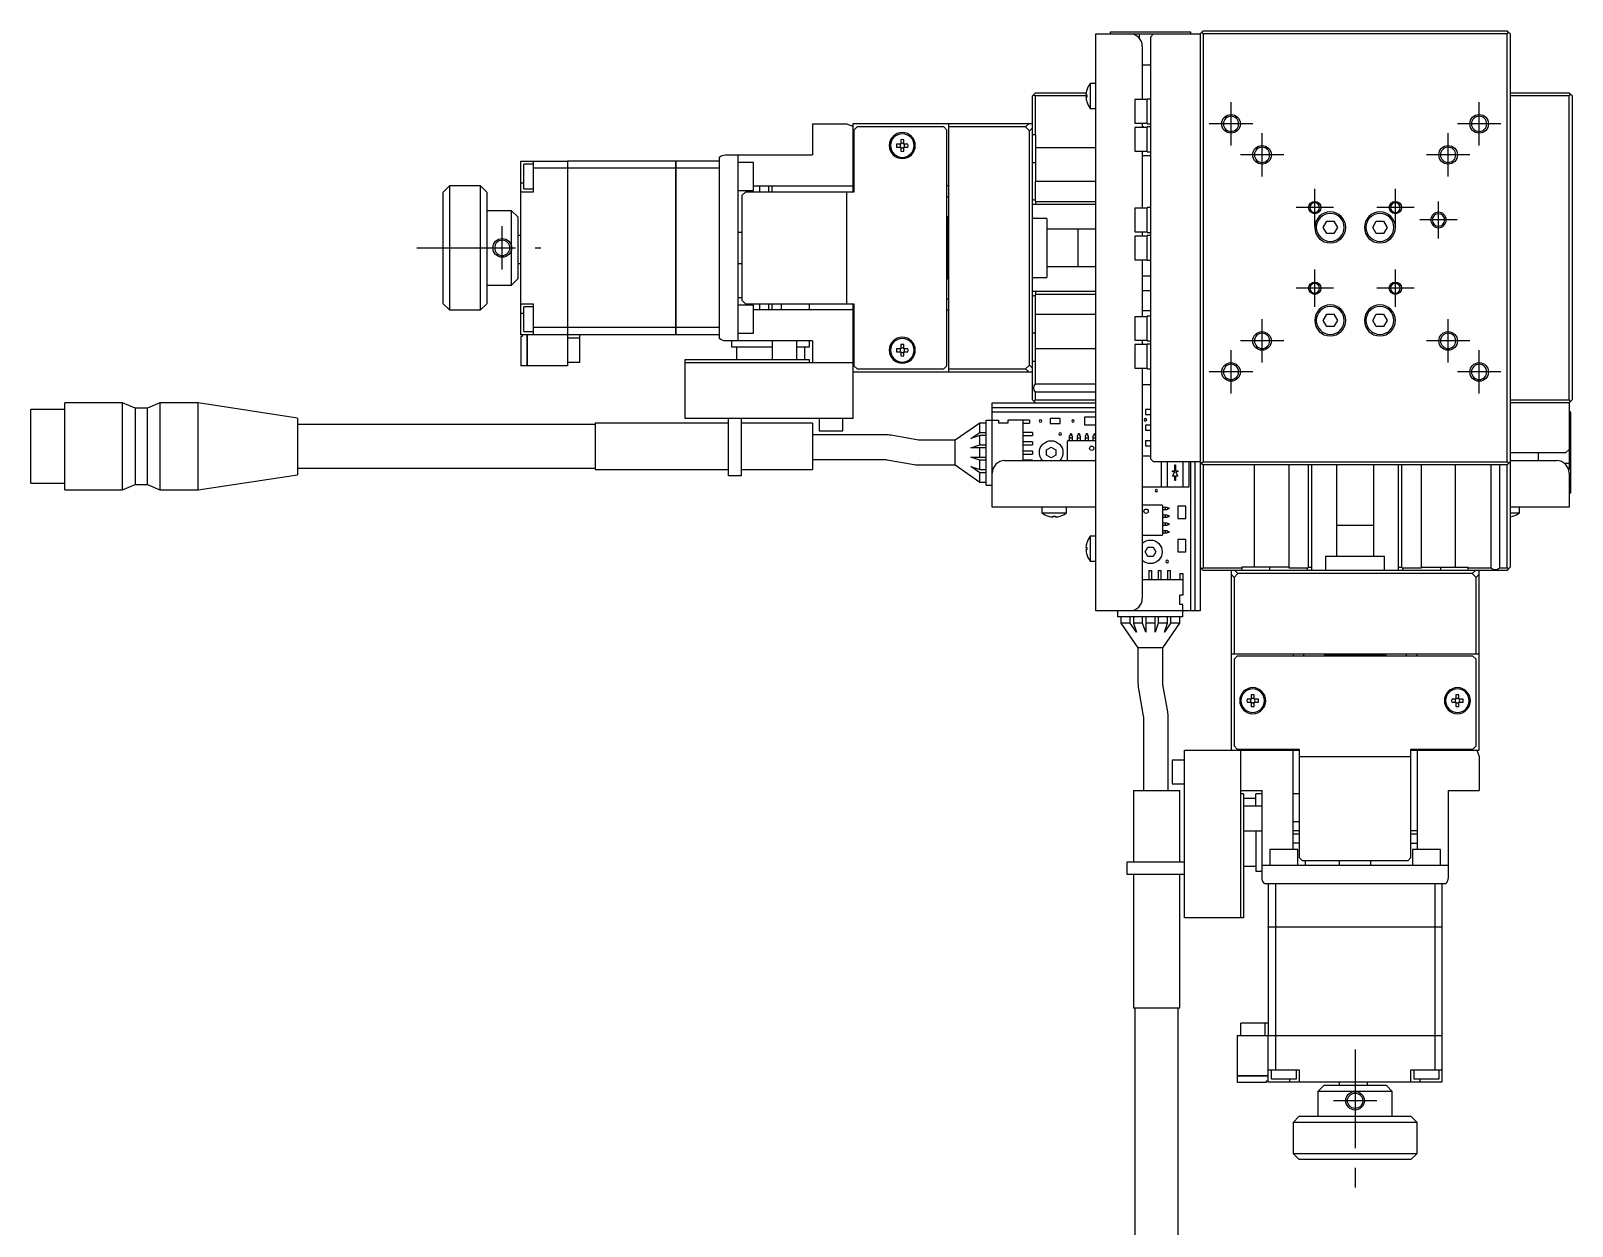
# Model space of a CAD drawing. Extents: x 0 to 434, y -8 to 339.
# Drawn here: x 0 to 248.5, y 146.4 to 339.1 of the extents above; entities that cross this region are included whole.
import ezdxf

# ---------------------------------------------------------------- set-up
doc = ezdxf.new("R2010")
doc.units = 0
doc.header["$LTSCALE"] = 0.5
doc.linetypes.add('CENTER', pattern=[50.8, 31.75, -6.35, 6.35, -6.35])
for name, color, linetype in [('MSM_CENTER', 1, 'CENTER'), ('MSM_CONTINUOUS', 7, 'CONTINUOUS'), ('MSM_NARROW', 5, 'CONTINUOUS')]:
    doc.layers.add(name, color=color, linetype=linetype)

msp = doc.modelspace()

# ---------------------------------------------------------------- linework, layer by layer
at = {"layer": 'MSM_CENTER'}
for p, q in [((193.5, 320.64), (193.5, 327.64)), ((233.5, 320.64), (233.5, 327.64)), ((197, 324.14), (190, 324.14)), ((237, 324.14), (230, 324.14)), ((198.5, 315.64), (198.5, 322.64)), ((228.5, 315.64), (228.5, 322.64)), ((202, 319.14), (195, 319.14)), ((232, 319.14), (225, 319.14)), ((207, 307.64), (207, 313.64)), ((220, 307.64), (220, 313.64)), ((210, 310.64), (204, 310.64)), ((223, 310.64), (217, 310.64)), ((226.95, 305.64), (226.95, 311.64)), ((229.95, 308.64), (223.95, 308.64)), ((76, 300.64), (76, 307.64)), ((62.25, 304.14), (82.25, 304.14)), ((207, 294.64), (207, 300.64)), ((220, 294.64), (220, 300.64)), ((210, 297.64), (204, 297.64)), ((223, 297.64), (217, 297.64)), ((198.5, 285.64), (198.5, 292.64)), ((228.5, 285.64), (228.5, 292.64)), ((202, 289.14), (195, 289.14)), ((232, 289.14), (225, 289.14)), ((193.5, 280.64), (193.5, 287.64)), ((233.5, 280.64), (233.5, 287.64)), ((197, 284.14), (190, 284.14)), ((237, 284.14), (230, 284.14)), ((213.5, 174.89), (213.5, 149.89)), ((217, 166.64), (210, 166.64))]:
    msp.add_line(p, q, dxfattribs=at)
at = {"layer": 'MSM_CONTINUOUS'}
for p, q in [((171.7, 245.64), (171.7, 338.64)), ((171.7, 338.64), (188.5, 338.64)), ((174, 338.94), (174, 338.64)), ((187, 338.94), (174, 338.94)), ((178.75, 337.9), (178.75, 338.64)), ((181, 338.64), (180.5, 338.14)), ((180.5, 338.14), (180.5, 270.14)), ((187, 338.64), (187, 338.94)), ((189, 339.14), (188.5, 338.64)), ((188.5, 338.64), (188.5, 245.64)), ((189, 338.64), (188.75, 338.89)), ((189, 339.14), (238, 339.14)), ((238, 338.64), (189, 338.64)), ((189, 338.64), (189, 269.64)), ((238.25, 338.89), (238, 339.14)), ((238.25, 338.89), (238, 338.64)), ((238, 269.64), (238, 338.64)), ((238.5, 338.64), (238.25, 338.89)), ((238.5, 338.64), (238.5, 252.64)), ((179.2, 336.64), (179.2, 328.04)), ((179.2, 333.64), (180.5, 333.64)), ((170.8, 330.64), (170.8, 326.64)), ((171.7, 330.64), (170.8, 330.64)), ((161.5, 328.64), (162, 329.14)), ((161.5, 279.64), (161.5, 328.64)), ((161.7, 328.84), (161.9, 328.64)), ((161.9, 328.64), (161.9, 322.39)), ((170.24, 328.64), (161.9, 328.64)), ((162, 329.14), (170.15, 329.14)), ((170.11, 328.84), (170.24, 328.84)), ((170.24, 328.44), (170.11, 328.44)), ((170.24, 329.59), (170.24, 329.57)), ((170.24, 328.84), (170.24, 328.44)), ((178, 328.04), (178, 324.24)), ((180, 328.04), (178, 328.04)), ((180, 324.14), (180, 328.14)), ((180.5, 328.14), (180, 328.14)), ((238.5, 329.14), (248, 329.14)), ((248, 328.64), (238.5, 328.64)), ((248.25, 328.89), (248, 329.14)), ((248, 328.64), (248.25, 328.89)), ((248, 279.64), (248, 328.64)), ((248.5, 328.64), (248.25, 328.89)), ((248.5, 328.64), (248.5, 279.64)), ((170.24, 327.71), (170.24, 327.69)), ((170.8, 326.64), (171.7, 326.64)), ((126, 324.14), (126, 319.14)), ((126, 324.14), (131.5, 324.14)), ((131.5, 324.14), (132.5, 323.75)), ((132.5, 324.14), (132.5, 313.14)), ((161.5, 324.14), (132.5, 324.14)), ((133.2, 323.64), (132.7, 323.14)), ((132.7, 323.14), (132.7, 313.14)), ((147.2, 323.64), (133.2, 323.64)), ((147.7, 323.14), (147.2, 323.64)), ((147.7, 285.14), (147.7, 323.14)), ((148, 284.14), (148, 324.14)), ((160.39, 323.64), (148, 323.64)), ((160.39, 323.64), (160.89, 324.14)), ((161, 323.02), (160.39, 323.64)), ((161.5, 323.52), (161, 323.02)), ((178, 324.24), (180, 324.24)), ((178, 323.54), (178, 319.74)), ((180, 323.54), (178, 323.54)), ((179.2, 324.24), (179.2, 323.54)), ((180, 324.14), (180.5, 324.14)), ((180, 319.64), (180, 323.64)), ((180.5, 323.64), (180, 323.64)), ((140.26, 320.88), (139.58, 320.88)), ((140.26, 321.56), (140.26, 320.88)), ((140.74, 320.88), (140.74, 321.56)), ((141.42, 320.88), (140.74, 320.88)), ((161, 285.25), (161, 323.02)), ((162, 322.39), (161.5, 322.39)), ((162, 322.39), (162, 314.84)), ((79, 318.14), (86.5, 318.14)), ((79, 290.14), (79, 318.14)), ((81, 318.14), (81, 313.14)), ((86.5, 318.14), (86.5, 285.14)), ((86.5, 318.13), (86.51, 318.13)), ((104, 318.14), (86.51, 318.14)), ((86.51, 318.14), (86.51, 286.14)), ((104, 290.14), (104, 318.14)), ((104, 318.13), (104.01, 318.13)), ((111, 318.14), (104.01, 318.14)), ((104.01, 318.14), (104.01, 290.14)), ((111, 318.75), (111, 289.52)), ((112, 319.14), (126, 319.14)), ((114, 319.14), (114, 289.14)), ((139.58, 320.4), (140.26, 320.4)), ((140.26, 320.4), (140.26, 319.72)), ((140.74, 319.72), (140.74, 320.4)), ((140.74, 320.4), (141.42, 320.4)), ((162, 320.34), (171.7, 320.34)), ((178, 319.74), (180, 319.74)), ((179.2, 319.74), (179.2, 310.54)), ((179.2, 319.04), (180.5, 319.04)), ((180, 319.64), (180.5, 319.64)), ((79.5, 313.64), (79.5, 317.64)), ((81, 317.64), (79.5, 317.64)), ((86.5, 316.98), (81, 316.98)), ((86.5, 316.98), (86.51, 316.98)), ((104, 316.98), (86.51, 316.98)), ((104, 316.98), (104.01, 316.98)), ((111, 316.98), (104.01, 316.98)), ((116.5, 317.89), (114, 317.89)), ((116.5, 313.39), (116.5, 317.89)), ((161.5, 317.89), (162, 317.89)), ((67.5, 314.14), (66.5, 313.14)), ((66.5, 295.14), (66.5, 313.14)), ((67.5, 314.14), (67.5, 294.14)), ((72.5, 314.14), (67.5, 314.14)), ((72.5, 294.14), (72.5, 314.14)), ((73.5, 313.14), (72.5, 314.14)), ((73.5, 313.14), (73.5, 295.14)), ((79, 314.64), (79.5, 314.64)), ((81, 313.14), (79, 313.14)), ((79.5, 313.64), (81, 313.64)), ((114, 313.39), (116.5, 313.39)), ((115.2, 313.14), (114.7, 312.64)), ((132.7, 313.14), (115.2, 313.14)), ((116.5, 314.14), (132.7, 314.14)), ((117.5, 314.14), (117.5, 313.14)), ((119, 313.14), (119, 314.14)), ((119.5, 313.14), (119.5, 314.14)), ((131.5, 313.14), (131.5, 295.14)), ((148, 314.14), (147.7, 314.14)), ((161.9, 314.84), (161.9, 311.78)), ((171.7, 314.84), (161.9, 314.84)), ((114.7, 295.64), (114.7, 312.64)), ((147.7, 312.39), (148, 312.39)), ((161.9, 311.78), (161.5, 311.94)), ((171.7, 311.14), (161.5, 311.14)), ((161.9, 311.78), (162, 311.64)), ((162, 311.64), (171.7, 311.64)), ((162, 311.64), (162, 311.14)), ((180, 306.64), (180, 310.64)), ((180.5, 310.64), (180, 310.64)), ((77.5, 310.14), (73.5, 310.14)), ((77.5, 298.14), (77.5, 310.14)), ((77.5, 310.14), (78.5, 309.14)), ((78.5, 309.14), (78.5, 299.14)), ((147.8, 309.14), (147.7, 309.14)), ((147.8, 299.14), (147.8, 309.14)), ((148, 308.94), (147.8, 309.14)), ((163.8, 308.89), (161.5, 308.89)), ((163.8, 308.89), (163.8, 299.39)), ((178, 310.54), (178, 306.74)), ((180, 310.54), (178, 310.54)), ((207.3, 309.94), (207.24, 309.87)), ((207.3, 309.94), (207.39, 309.94)), ((208.35, 307.44), (208.92, 308.44)), ((208.92, 308.44), (210.08, 308.44)), ((210.08, 308.44), (210.65, 307.44)), ((216.35, 307.44), (216.92, 308.44)), ((216.92, 308.44), (218.08, 308.44)), ((218.08, 308.44), (218.65, 307.44)), ((219.61, 309.94), (219.7, 309.94)), ((219.76, 309.87), (219.7, 309.94)), ((79, 306.14), (78.5, 306.14)), ((114.7, 306.64), (114, 306.64)), ((171.7, 307.14), (163.8, 307.14)), ((168.8, 307.14), (168.8, 301.14)), ((178, 306.74), (180, 306.74)), ((178, 306.04), (178, 302.24)), ((180, 306.04), (178, 306.04)), ((179.2, 306.74), (179.2, 306.04)), ((180, 306.64), (180.5, 306.64)), ((180, 302.14), (180, 306.14)), ((180.5, 306.14), (180, 306.14)), ((208.92, 306.44), (208.35, 307.44)), ((210.08, 306.44), (208.92, 306.44)), ((210.65, 307.44), (210.08, 306.44)), ((216.92, 306.44), (216.35, 307.44)), ((218.08, 306.44), (216.92, 306.44)), ((218.65, 307.44), (218.08, 306.44)), ((78.5, 301.64), (79, 301.64)), ((114, 301.64), (114.7, 301.64)), ((163.8, 301.14), (171.7, 301.14)), ((178, 302.24), (180, 302.24)), ((179.2, 302.24), (179.2, 293.04)), ((180, 302.14), (180.5, 302.14)), ((78.5, 299.14), (77.5, 298.14)), ((147.7, 299.14), (147.8, 299.14)), ((147.8, 299.14), (148, 299.34)), ((161.5, 299.39), (163.8, 299.39)), ((179.2, 299.64), (180.5, 299.64)), ((73.5, 298.14), (77.5, 298.14)), ((114, 296.14), (114.7, 296.14)), ((148, 295.89), (147.7, 295.89)), ((161.5, 297.14), (171.7, 297.14)), ((161.5, 296.33), (161.9, 296.5)), ((162, 296.64), (161.9, 296.5)), ((161.9, 296.5), (161.9, 293.44)), ((162, 297.14), (162, 296.64)), ((171.7, 296.64), (162, 296.64)), ((180.5, 297.24), (179.2, 297.24)), ((66.5, 295.14), (67.5, 294.14)), ((67.5, 294.14), (72.5, 294.14)), ((72.5, 294.14), (73.5, 295.14)), ((79, 295.14), (81, 295.14)), ((79, 293.64), (79.5, 293.64)), ((79.5, 290.64), (79.5, 294.64)), ((81, 294.64), (79.5, 294.64)), ((81, 295.14), (81, 290.14)), ((116.5, 294.89), (114, 294.89)), ((114.7, 295.64), (115.2, 295.14)), ((115.2, 295.14), (132.7, 295.14)), ((116.5, 290.39), (116.5, 294.89)), ((132.7, 294.14), (116.5, 294.14)), ((117.5, 295.14), (117.5, 294.14)), ((119, 294.14), (119, 295.14)), ((119.5, 294.14), (119.5, 295.14)), ((121, 294.14), (121, 295.14)), ((125.5, 295.14), (125.5, 294.14)), ((132.5, 295.14), (132.5, 276.64)), ((132.7, 295.14), (132.7, 285.14)), ((147.7, 294.14), (148, 294.14)), ((161.9, 293.44), (171.7, 293.44)), ((162, 285.89), (162, 293.44)), ((179.2, 294.04), (180.5, 294.04)), ((208.35, 292.44), (208.92, 293.44)), ((208.92, 293.44), (210.08, 293.44)), ((210.08, 293.44), (210.65, 292.44)), ((216.35, 292.44), (216.92, 293.44)), ((216.92, 293.44), (218.08, 293.44)), ((218.08, 293.44), (218.65, 292.44)), ((86.5, 291.29), (81, 291.29)), ((86.5, 291.3), (86.51, 291.3)), ((104, 291.29), (86.51, 291.29)), ((104, 291.3), (104.01, 291.3)), ((111, 291.29), (104.01, 291.29)), ((178, 293.04), (178, 289.24)), ((180, 293.04), (178, 293.04)), ((180, 289.14), (180, 293.14)), ((180.5, 293.14), (180, 293.14)), ((208.92, 291.44), (208.35, 292.44)), ((210.08, 291.44), (208.92, 291.44)), ((210.65, 292.44), (210.08, 291.44)), ((216.92, 291.44), (216.35, 292.44)), ((218.08, 291.44), (216.92, 291.44)), ((218.65, 292.44), (218.08, 291.44)), ((86.5, 290.14), (79, 290.14)), ((79.2, 289.84), (79, 289.84)), ((79, 289.84), (79, 285.14)), ((79.2, 290.14), (79.2, 289.84)), ((79.5, 290.64), (81, 290.64)), ((80, 285.14), (80, 290.14)), ((80.01, 290.14), (80.01, 285.14)), ((86.5, 290.15), (86.51, 290.15)), ((86.51, 289.84), (86.5, 289.84)), ((86.51, 288.74), (86.5, 288.74)), ((104, 290.14), (86.51, 290.14)), ((86.51, 289.64), (88.5, 289.64)), ((88.5, 285.74), (88.5, 290.14)), ((104, 290.15), (104.01, 290.15)), ((111, 290.14), (104.01, 290.14)), ((126, 289.14), (112, 289.14)), ((113, 288.14), (113, 289.14)), ((114, 290.39), (116.5, 290.39)), ((119.5, 289.14), (119.5, 286.14)), ((123.5, 286.14), (123.5, 289.14)), ((125.5, 289.14), (125.5, 288.14)), ((126, 289.14), (126, 285.64)), ((140.26, 288.56), (140.26, 287.88)), ((140.74, 287.88), (140.74, 288.56)), ((162, 290.39), (161.5, 290.39)), ((178, 289.24), (180, 289.24)), ((178, 288.54), (178, 284.74)), ((180, 288.54), (178, 288.54)), ((179.2, 289.24), (179.2, 288.54)), ((180, 289.14), (180.5, 289.14)), ((180, 284.64), (180, 288.64)), ((180.5, 288.64), (180, 288.64)), ((86.51, 286.14), (86.5, 286.14)), ((105.5, 286.14), (125.5, 286.14)), ((105.5, 276.64), (105.5, 286.14)), ((119.5, 288.14), (113, 288.14)), ((113.75, 288.14), (113.75, 286.14)), ((125.5, 288.14), (123.5, 288.14)), ((124.75, 288.14), (124.75, 286.14)), ((125.5, 286.14), (125.5, 285.64)), ((140.26, 287.88), (139.58, 287.88)), ((139.58, 287.4), (140.26, 287.4)), ((140.26, 287.4), (140.26, 286.72)), ((141.42, 287.88), (140.74, 287.88)), ((140.74, 286.72), (140.74, 287.4)), ((140.74, 287.4), (141.42, 287.4)), ((161.5, 285.89), (162, 285.89)), ((161.9, 285.89), (161.9, 282.2)), ((162, 287.94), (171.7, 287.94)), ((80, 285.14), (79, 285.14)), ((80, 285.15), (80.01, 285.15)), ((86.5, 285.14), (80.01, 285.14)), ((86.5, 285.74), (88.5, 285.74)), ((105.5, 285.64), (132.5, 285.64)), ((132.5, 284.14), (161.5, 284.14)), ((132.7, 285.14), (133.2, 284.64)), ((133.2, 284.64), (147.2, 284.64)), ((147.2, 284.64), (147.7, 285.14)), ((148, 284.64), (160.39, 284.64)), ((160.39, 284.64), (161, 285.25)), ((160.89, 284.14), (160.39, 284.64)), ((161, 285.25), (161.5, 284.75)), ((178, 284.74), (180, 284.74)), ((179.2, 284.74), (179.2, 247.64)), ((180, 284.64), (180.5, 284.64)), ((161.9, 282.2), (171.7, 282.2)), ((171.7, 280.88), (161.9, 280.88)), ((161.9, 280.88), (161.9, 279.64)), ((179.2, 282.14), (180.5, 282.14)), ((5.5, 265.14), (5.5, 279.14)), ((14.8, 279.14), (5.5, 279.14)), ((14.8, 265.14), (14.8, 279.14)), ((16.8, 278.29), (14.8, 279.14)), ((20.8, 279.14), (18.8, 278.29)), ((20.8, 279.14), (20.8, 265.14)), ((27, 279.14), (20.8, 279.14)), ((27, 265.14), (27, 279.14)), ((43, 276.71), (27, 279.14)), ((155, 262.34), (155, 279.14)), ((155, 279.14), (171.7, 279.14)), ((171.7, 278.34), (155, 278.34)), ((162, 279.14), (161.5, 279.64)), ((161.9, 279.64), (161.7, 279.44)), ((161.9, 279.64), (171.7, 279.64)), ((238.5, 279.64), (248, 279.64)), ((248, 279.14), (238.5, 279.14)), ((248.25, 279.39), (248, 279.64)), ((248, 279.14), (248.25, 279.39)), ((248, 279.14), (248, 268.39)), ((248.25, 279.39), (248.5, 279.64)), ((0, 266.19), (0, 278.09)), ((5.5, 278.09), (0, 278.09)), ((16.8, 278.29), (16.8, 265.99)), ((18.8, 278.29), (16.8, 278.29)), ((18.8, 265.99), (18.8, 278.29)), ((43, 276.71), (43, 267.57)), ((91, 275.89), (91, 268.39)), ((112.5, 275.89), (91, 275.89)), ((132.5, 276.64), (105.5, 276.64)), ((112.5, 267.39), (112.5, 276.64)), ((114.5, 276.64), (114.5, 267.39)), ((126, 275.89), (114.5, 275.89)), ((126, 275.89), (126, 268.39)), ((127.1, 276.64), (127.1, 274.64)), ((130.9, 274.64), (130.9, 276.64)), ((153, 275.89), (149, 273.14)), ((153, 274.39), (153, 275.89)), ((154, 275.89), (153, 275.89)), ((154, 265.89), (154, 276.39)), ((154, 276.39), (156, 276.39)), ((171.7, 277.64), (155, 277.64)), ((156, 276.39), (156, 275.89)), ((157.5, 275.89), (156, 275.89)), ((157.5, 276.39), (157.5, 275.89)), ((161, 276.39), (157.5, 276.39)), ((160, 269.84), (160, 276.39)), ((160, 275.89), (161, 275.89)), ((161, 276.39), (161, 275.89)), ((164.36, 276.62), (164.36, 275.82)), ((165.96, 276.62), (164.36, 276.62)), ((165.96, 275.82), (165.96, 276.62)), ((169.87, 276.84), (169.87, 275.59)), ((171.7, 276.84), (169.87, 276.84)), ((179.7, 278.1), (179.7, 277.3)), ((180.5, 278.1), (179.7, 278.1)), ((179.7, 277.3), (180.5, 277.3)), ((248.3, 277.64), (248, 277.64)), ((248.3, 264.64), (248.3, 277.64)), ((91, 275.64), (43, 275.64)), ((137.81, 274), (126, 274)), ((127.1, 274.64), (130.9, 274.64)), ((143.09, 273.15), (138.68, 273.93)), ((151.55, 273.39), (153, 274.39)), ((153, 273.89), (151.55, 273.39)), ((153, 274.39), (154, 274.39)), ((153, 272.39), (153, 273.89)), ((154, 273.89), (153, 273.89)), ((161.5, 274.39), (160, 274.39)), ((160, 273.89), (161.5, 273.89)), ((161.5, 274.39), (161.5, 273.89)), ((164.36, 275.82), (165.96, 275.82)), ((167.48, 273.82), (167.6, 273.89)), ((167.48, 273.09), (167.48, 273.82)), ((167.48, 273.53), (167.91, 273.53)), ((167.6, 273.89), (167.6, 274.14)), ((167.8, 274.14), (167.6, 274.14)), ((167.8, 274.14), (167.8, 273.89)), ((167.8, 273.89), (167.91, 273.82)), ((167.91, 273.82), (167.91, 273.09)), ((168.75, 273.82), (168.87, 273.89)), ((168.75, 273.09), (168.75, 273.82)), ((168.75, 273.53), (169.18, 273.53)), ((168.87, 273.89), (168.87, 274.14)), ((169.07, 274.14), (168.87, 274.14)), ((169.07, 274.14), (169.07, 273.89)), ((169.07, 273.89), (169.18, 273.82)), ((169.18, 273.82), (169.18, 273.09)), ((169.87, 275.59), (171.7, 275.59)), ((170.02, 273.82), (170.14, 273.89)), ((170.02, 273.09), (170.02, 273.82)), ((170.02, 273.53), (170.45, 273.53)), ((170.14, 273.89), (170.14, 274.14)), ((170.34, 274.14), (170.14, 274.14)), ((170.34, 274.14), (170.34, 273.89)), ((170.34, 273.89), (170.45, 273.82)), ((170.45, 273.82), (170.45, 273.09)), ((171.29, 273.82), (171.41, 273.89)), ((171.29, 273.09), (171.29, 273.82)), ((171.29, 273.53), (171.7, 273.53)), ((171.41, 273.89), (171.41, 274.14)), ((171.61, 274.14), (171.41, 274.14)), ((171.61, 274.14), (171.61, 273.89)), ((171.61, 273.89), (171.7, 273.83)), ((179.7, 275.56), (179.7, 274.76)), ((180.5, 275.56), (179.7, 275.56)), ((179.7, 274.76), (180.5, 274.76)), ((149, 273.14), (143.26, 273.14)), ((149, 269.14), (149, 273.14)), ((151.55, 271.89), (153, 272.39)), ((154, 271.89), (151.55, 271.89)), ((153, 272.39), (154, 272.39)), ((153, 270.39), (153, 271.89)), ((161.5, 272.89), (160, 272.89)), ((160, 272.39), (161.5, 272.39)), ((161.5, 271.39), (160, 271.39)), ((160, 270.89), (161.5, 270.89)), ((161.5, 272.89), (161.5, 272.39)), ((161.5, 271.39), (161.5, 270.89)), ((163.75, 271.57), (164.5, 272)), ((163.75, 270.7), (163.75, 271.57)), ((164.5, 272), (165.25, 271.57)), ((165.25, 271.57), (165.25, 270.7)), ((167.15, 269.84), (167.15, 272.99)), ((167.25, 273.09), (171.7, 273.09)), ((179.7, 273.02), (179.7, 272.22)), ((180.5, 273.02), (179.7, 273.02)), ((179.7, 272.22), (180.5, 272.22)), ((238.5, 271.14), (247.5, 271.14)), ((243, 271.14), (243, 269.84)), ((247.5, 271.14), (248, 271.64)), ((43, 268.64), (91, 268.64)), ((91, 268.39), (112.5, 268.39)), ((114.5, 268.39), (126, 268.39)), ((126, 270), (137.81, 270)), ((137.99, 269.99), (142.39, 269.21)), ((143.26, 269.14), (149, 269.14)), ((149, 269.14), (153, 266.39)), ((153, 269.89), (151.55, 270.39)), ((151.55, 270.39), (154, 270.39)), ((153, 267.89), (151.55, 268.89)), ((151.55, 268.89), (153, 268.39)), ((153, 268.39), (153, 269.89)), ((154, 269.89), (153, 269.89)), ((153, 268.39), (154, 268.39)), ((157, 269.84), (171.7, 269.84)), ((161.5, 269.89), (160, 269.89)), ((161.5, 269.89), (161.5, 269.84)), ((164.5, 270.27), (163.75, 270.7)), ((165.25, 270.7), (164.5, 270.27)), ((179.2, 270.64), (180.5, 270.64)), ((180.5, 270.14), (181, 269.64)), ((188.5, 269.64), (181, 269.64)), ((182.25, 269.64), (182.25, 265.64)), ((183.25, 265.64), (183.25, 269.64)), ((184.42, 269.14), (184.57, 269.14)), ((184.42, 268.19), (184.42, 269.14)), ((184.57, 269.14), (184.57, 268.19)), ((185.75, 269.64), (185.75, 265.64)), ((186.75, 265.64), (186.75, 269.64)), ((187, 245.64), (187, 269.64)), ((187.7, 245.64), (187.7, 269.64)), ((188.5, 269.64), (188.75, 269.39)), ((188.75, 269.39), (189, 269.64)), ((188.75, 269.39), (189, 269.14)), ((189, 269.64), (238, 269.64)), ((189, 269.14), (189, 252.54)), ((238, 269.14), (189, 269.14)), ((197.3, 252.64), (197.3, 269.14)), ((202.8, 269.14), (202.8, 252.54)), ((206, 252.64), (206, 269.14)), ((206.5, 269.14), (206.5, 252.14)), ((210.5, 269.14), (210.5, 254.44)), ((216.5, 254.44), (216.5, 269.14)), ((220.5, 252.14), (220.5, 269.14)), ((221, 269.14), (221, 252.64)), ((224.2, 252.54), (224.2, 269.14)), ((229.7, 252.64), (229.7, 269.14)), ((235.44, 252.54), (235.44, 269.14)), ((236.76, 269.14), (236.76, 252.54)), ((238, 269.64), (238.25, 269.39)), ((238, 269.14), (238.25, 269.39)), ((238, 252.54), (238, 269.14)), ((238.25, 269.39), (238.5, 269.64)), ((238.5, 269.84), (246, 269.84)), ((248, 269.39), (247.26, 269.39)), ((247.92, 268.39), (248, 268.39)), ((0, 266.19), (5.5, 266.19)), ((14.8, 265.14), (16.8, 265.99)), ((16.8, 265.99), (18.8, 265.99)), ((18.8, 265.99), (20.8, 265.14)), ((27, 265.14), (43, 267.57)), ((114.5, 267.39), (112.5, 267.39)), ((153, 266.39), (153, 267.89)), ((154, 267.89), (153, 267.89)), ((153, 266.39), (154, 266.39)), ((184.05, 268.04), (184.05, 268.19)), ((184.05, 268.19), (184.42, 268.19)), ((184.44, 268.04), (184.05, 268.04)), ((184.05, 267.36), (184.44, 268.04)), ((184.42, 267.36), (184.05, 267.36)), ((184.42, 266.66), (184.42, 267.36)), ((184.57, 266.66), (184.42, 266.66)), ((184.56, 268.04), (184.95, 267.36)), ((184.95, 268.04), (184.56, 268.04)), ((184.57, 268.19), (184.95, 268.19)), ((184.57, 267.36), (184.57, 266.66)), ((184.95, 267.36), (184.57, 267.36)), ((184.95, 268.19), (184.95, 268.04)), ((248, 267.84), (248, 262.34)), ((5.5, 265.14), (14.8, 265.14)), ((20.8, 265.14), (27, 265.14)), ((154, 265.89), (155, 265.89)), ((179.2, 265.64), (186.75, 265.64)), ((248, 264.64), (248.3, 264.64)), ((171.7, 262.34), (155, 262.34)), ((163, 262.34), (163, 261.44)), ((163, 261.44), (167, 261.44)), ((167, 261.44), (167, 262.34)), ((179.2, 262.69), (182.35, 262.69)), ((182.45, 262.59), (182.45, 257.89)), ((182.45, 262.36), (183.18, 262.36)), ((183.18, 261.93), (182.45, 261.93)), ((182.45, 261.09), (183.18, 261.09)), ((182.89, 262.36), (182.89, 261.93)), ((182.89, 261.09), (182.89, 260.66)), ((183.18, 262.36), (183.25, 262.25)), ((183.25, 262.05), (183.18, 261.93)), ((183.18, 261.09), (183.25, 260.98)), ((183.25, 262.25), (183.5, 262.25)), ((183.5, 262.05), (183.25, 262.05)), ((183.25, 260.98), (183.5, 260.98)), ((183.5, 262.05), (183.5, 262.25)), ((183.5, 260.78), (183.5, 260.98)), ((186.2, 262.51), (184.95, 262.51)), ((184.95, 262.51), (184.95, 260.51)), ((186.2, 260.51), (186.2, 262.51)), ((248, 262.34), (238.5, 262.34)), ((238.5, 261.44), (240, 261.44)), ((240, 261.44), (240, 262.34)), ((164.05, 260.88), (164.07, 260.88)), ((164.8, 260.88), (165.2, 260.88)), ((164.8, 260.75), (164.8, 260.88)), ((165.2, 260.88), (165.2, 260.75)), ((165.93, 260.88), (165.95, 260.88)), ((183.18, 260.66), (182.45, 260.66)), ((182.45, 259.82), (183.18, 259.82)), ((183.18, 259.39), (182.45, 259.39)), ((182.45, 258.55), (183.18, 258.55)), ((182.89, 259.82), (182.89, 259.39)), ((182.89, 258.55), (182.89, 258.12)), ((183.25, 260.78), (183.18, 260.66)), ((183.18, 259.82), (183.25, 259.71)), ((183.25, 259.51), (183.18, 259.39)), ((183.18, 258.55), (183.25, 258.44)), ((183.5, 260.78), (183.25, 260.78)), ((183.25, 259.71), (183.5, 259.71)), ((183.5, 259.51), (183.25, 259.51)), ((183.5, 259.51), (183.5, 259.71)), ((184.95, 260.51), (186.2, 260.51)), ((210.5, 259.44), (216.5, 259.44)), ((238.93, 260.88), (238.95, 260.88)), ((170.24, 256.59), (170.24, 256.57)), ((170.8, 257.64), (170.8, 253.64)), ((171.7, 257.64), (170.8, 257.64)), ((182.35, 257.79), (179.2, 257.79)), ((183.18, 258.12), (182.45, 258.12)), ((183.25, 258.24), (183.18, 258.12)), ((183.25, 258.44), (183.5, 258.44)), ((183.5, 258.24), (183.25, 258.24)), ((183.5, 258.24), (183.5, 258.44)), ((186.2, 257.11), (184.95, 257.11)), ((184.95, 257.11), (184.95, 255.11)), ((186.2, 255.11), (186.2, 257.11)), ((170.11, 255.84), (170.24, 255.84)), ((170.24, 255.44), (170.11, 255.44)), ((170.24, 255.84), (170.24, 255.44)), ((170.24, 254.71), (170.24, 254.69)), ((170.8, 253.64), (171.7, 253.64)), ((179.63, 255.14), (180.07, 255.89)), ((180.07, 254.39), (179.63, 255.14)), ((180.07, 255.89), (180.93, 255.89)), ((180.93, 254.39), (180.07, 254.39)), ((180.93, 255.89), (181.37, 255.14)), ((181.37, 255.14), (180.93, 254.39)), ((184.95, 255.11), (186.2, 255.11)), ((208.75, 254.44), (218.25, 254.44)), ((208.75, 254.44), (208.75, 252.14)), ((218.25, 252.14), (218.25, 254.44)), ((179.2, 252.14), (179.25, 252.14)), ((179.25, 250.64), (179.25, 252.14)), ((180.25, 252.14), (180.75, 252.14)), ((180.25, 252.14), (180.25, 250.64)), ((180.75, 250.64), (180.75, 252.14)), ((181.75, 252.14), (182.25, 252.14)), ((181.75, 252.14), (181.75, 250.64)), ((182.25, 250.64), (182.25, 252.14)), ((183.25, 252.14), (183.75, 252.14)), ((183.25, 252.14), (183.25, 250.64)), ((183.75, 250.64), (183.75, 252.14)), ((185.25, 251.64), (185.75, 251.64)), ((185.25, 251.64), (185.25, 250.64)), ((185.75, 251.64), (185.75, 248.14)), ((188.5, 252.64), (188.8, 252.34)), ((188.8, 252.34), (189, 252.54)), ((189, 252.14), (188.8, 252.34)), ((189, 252.54), (195.25, 252.54)), ((238, 252.14), (189, 252.14)), ((193.5, 252.14), (193.5, 223.14)), ((194, 251.02), (193.5, 251.52)), ((194.61, 251.64), (194, 251.02)), ((194, 251.02), (194, 238.64)), ((194.11, 252.14), (194.61, 251.64)), ((232.39, 251.64), (194.61, 251.64)), ((202.8, 252.64), (195.25, 252.64)), ((195.25, 252.64), (195.25, 252.14)), ((199.75, 252.14), (199.75, 252.64)), ((202.8, 252.54), (205.86, 252.54)), ((205.86, 252.54), (205.69, 252.14)), ((205.86, 252.54), (206, 252.64)), ((206, 252.64), (206.5, 252.64)), ((220.5, 252.64), (221, 252.64)), ((221, 252.64), (221.14, 252.54)), ((221.31, 252.14), (221.14, 252.54)), ((221.14, 252.54), (224.2, 252.54)), ((224.2, 252.64), (231.75, 252.64)), ((227.25, 252.64), (227.25, 252.14)), ((231.75, 252.14), (231.75, 252.64)), ((231.75, 252.54), (235.44, 252.54)), ((232.39, 251.64), (232.89, 252.14)), ((233, 251.02), (232.39, 251.64)), ((233.5, 251.52), (233, 251.02)), ((233, 238.64), (233, 251.02)), ((233.5, 223.14), (233.5, 252.14)), ((236.76, 252.54), (238, 252.54)), ((238.5, 252.64), (238, 252.14)), ((238, 252.54), (238.2, 252.34)), ((185.75, 250.64), (179.2, 250.64)), ((185.75, 248.14), (185.25, 248.14)), ((185.25, 246.64), (185.25, 248.14)), ((185.75, 246.64), (185.25, 246.64)), ((185.75, 244.64), (185.75, 246.64)), ((188.5, 245.64), (171.7, 245.64)), ((175.25, 244.64), (175.25, 245.64)), ((185.75, 244.64), (175.25, 244.64)), ((175.75, 244.64), (175.75, 243.64)), ((177.25, 243.64), (175.75, 243.64)), ((175.75, 243.64), (178.5, 239.64)), ((177.25, 243.64), (177.25, 244.64)), ((178.25, 242.18), (177.25, 243.64)), ((177.75, 244.64), (177.75, 243.64)), ((179.25, 243.64), (177.75, 243.64)), ((177.75, 243.64), (178.25, 242.18)), ((179.25, 243.64), (179.25, 244.64)), ((179.75, 242.18), (179.25, 243.64)), ((179.75, 244.64), (179.75, 242.18)), ((181.25, 243.64), (179.75, 243.64)), ((181.25, 242.18), (181.25, 244.64)), ((181.75, 243.64), (181.25, 242.18)), ((181.75, 244.64), (181.75, 243.64)), ((183.25, 243.64), (181.75, 243.64)), ((182.5, 239.64), (185.25, 243.64)), ((183.75, 243.64), (182.75, 242.18)), ((182.75, 242.18), (183.25, 243.64)), ((183.25, 243.64), (183.25, 244.64)), ((183.75, 244.64), (183.75, 243.64)), ((185.25, 243.64), (183.75, 243.64)), ((185.25, 243.64), (185.25, 244.64)), ((182.5, 239.64), (178.5, 239.64)), ((178.5, 239.64), (178.5, 233.9)), ((182.5, 233.9), (182.5, 239.64)), ((233.5, 238.64), (193.5, 238.64)), ((203.5, 238.64), (203.5, 238.34)), ((205.25, 238.34), (205.25, 238.64)), ((208.7, 238.64), (208.5, 238.44)), ((218.5, 238.44), (218.3, 238.64)), ((221.75, 238.64), (221.75, 238.34)), ((223.5, 238.34), (223.5, 238.64)), ((194.5, 238.34), (194, 237.84)), ((194, 237.84), (194, 223.84)), ((232.5, 238.34), (194.5, 238.34)), ((218.5, 238.44), (208.5, 238.44)), ((208.5, 238.44), (208.5, 238.34)), ((218.5, 238.34), (218.5, 238.44)), ((233, 237.84), (232.5, 238.34)), ((233, 223.84), (233, 237.84)), ((183.29, 229.32), (182.52, 233.73)), ((178.58, 233.03), (179.35, 228.62)), ((196.76, 231.38), (196.08, 231.38)), ((196.76, 232.06), (196.76, 231.38)), ((197.24, 231.38), (197.24, 232.06)), ((197.92, 231.38), (197.24, 231.38)), ((229.76, 231.38), (229.08, 231.38)), ((229.76, 232.06), (229.76, 231.38)), ((230.24, 231.38), (230.24, 232.06)), ((230.92, 231.38), (230.24, 231.38)), ((196.08, 230.9), (196.76, 230.9)), ((196.76, 230.9), (196.76, 230.22)), ((197.24, 230.9), (197.92, 230.9)), ((197.24, 230.22), (197.24, 230.9)), ((229.08, 230.9), (229.76, 230.9)), ((229.76, 230.9), (229.76, 230.22)), ((230.24, 230.22), (230.24, 230.9)), ((230.24, 230.9), (230.92, 230.9)), ((179.37, 228.45), (179.37, 216.64)), ((183.37, 216.64), (183.37, 228.45)), ((194, 223.84), (194.5, 223.34)), ((232.5, 223.34), (233, 223.84)), ((184, 221.54), (184, 217.74)), ((186, 221.54), (184, 221.54)), ((186, 196.14), (186, 223.14)), ((186, 223.14), (204.5, 223.14)), ((194.5, 223.34), (204.5, 223.34)), ((195, 223.14), (195, 196.14)), ((203.5, 207.14), (203.5, 223.34)), ((204.5, 223.34), (204.5, 205.84)), ((204.5, 222.14), (222.5, 222.14)), ((222.5, 205.84), (222.5, 223.34)), ((222.5, 223.34), (232.5, 223.34)), ((222.5, 223.14), (233.5, 223.14)), ((223.5, 223.34), (223.5, 207.14)), ((233.12, 223.14), (233.5, 222.14)), ((233.5, 222.14), (233.5, 216.64)), ((177.75, 216.64), (185.25, 216.64)), ((177.75, 216.64), (177.75, 205.14)), ((184, 217.74), (186, 217.74)), ((185.25, 205.14), (185.25, 216.64)), ((195, 216.64), (198.5, 216.64)), ((198.5, 202.64), (198.5, 216.64)), ((228.5, 216.64), (228.5, 202.64)), ((228.5, 216.64), (233.5, 216.64)), ((195.5, 216.14), (195, 216.14)), ((195.5, 216.14), (195.5, 196.14)), ((197.5, 215.39), (195.5, 215.39)), ((198.5, 214.14), (195.5, 214.14)), ((197.5, 214.14), (197.5, 216.14)), ((198.5, 216.14), (197.5, 216.14)), ((204.5, 216.14), (203.5, 216.14)), ((203.5, 211.64), (204.5, 211.64)), ((195.5, 210.14), (198.5, 210.14)), ((197.5, 210.14), (197.5, 203.64)), ((204.5, 210.14), (203.5, 210.14)), ((204.5, 209.64), (203.5, 209.64)), ((223.5, 210.14), (222.5, 210.14)), ((223.5, 209.64), (222.5, 209.64)), ((204.25, 207.14), (199.75, 207.14)), ((199.75, 207.14), (199.75, 204.64)), ((204.5, 208.14), (203.5, 208.14)), ((204.25, 204.64), (204.25, 207.14)), ((222.5, 208.14), (223.5, 208.14)), ((227.25, 207.14), (222.75, 207.14)), ((222.75, 207.14), (222.75, 204.64)), ((227.25, 204.64), (227.25, 207.14)), ((176.75, 203.14), (176.75, 205.14)), ((176.75, 205.14), (186, 205.14)), ((197.5, 204.39), (195.5, 204.39)), ((198.5, 204.64), (228.5, 204.64)), ((204.5, 205.84), (205, 205.34)), ((222, 205.34), (205, 205.34)), ((205.5, 204.64), (205.5, 205.34)), ((211, 204.64), (211, 205.34)), ((216, 205.34), (216, 204.64)), ((222, 205.34), (222.5, 205.84)), ((186, 203.14), (176.75, 203.14)), ((177.75, 203.14), (177.75, 181.64)), ((185.25, 181.64), (185.25, 203.14)), ((197.5, 203.64), (198.5, 203.64)), ((198.88, 201.64), (228.12, 201.64)), ((199.5, 201.64), (199.5, 194.65)), ((200.65, 201.64), (200.65, 194.65)), ((226.35, 201.64), (226.35, 194.65)), ((227.5, 201.64), (227.5, 194.65)), ((195.5, 196.14), (186, 196.14)), ((199.5, 194.65), (227.5, 194.65)), ((199.5, 194.64), (199.5, 177.15)), ((227.5, 194.64), (199.5, 194.64)), ((199.51, 194.64), (199.51, 194.65)), ((200.65, 194.64), (200.65, 177.15)), ((200.66, 194.64), (200.66, 194.65)), ((226.34, 194.64), (226.34, 194.65)), ((226.35, 194.64), (226.35, 177.15)), ((227.49, 194.64), (227.49, 194.65)), ((227.5, 194.64), (227.5, 177.15)), ((177.75, 181.64), (185.25, 181.64)), ((178, 181.64), (178, 133.64)), ((185, 133.64), (185, 181.64)), ((195.1, 177.14), (195.1, 179.14)), ((199.5, 179.14), (195.1, 179.14)), ((199, 177.15), (199, 179.14)), ((194.5, 177.14), (194.5, 170.65)), ((194.5, 177.14), (227.5, 177.14)), ((195.5, 177.14), (195.5, 177.15)), ((195.5, 177.15), (227.5, 177.15)), ((198.1, 177.15), (198.1, 177.14)), ((199.2, 177.15), (199.2, 177.14)), ((199.5, 169.64), (199.5, 177.14)), ((199.51, 177.14), (199.51, 177.15)), ((200.65, 177.14), (200.65, 171.64)), ((200.66, 177.14), (200.66, 177.15)), ((226.34, 177.14), (226.34, 177.15)), ((226.35, 177.14), (226.35, 171.64)), ((227.49, 177.14), (227.49, 177.15)), ((227.5, 177.14), (227.5, 169.64)), ((199.5, 171.64), (204.5, 171.64)), ((200, 170.14), (200, 171.64)), ((204, 171.64), (204, 170.14)), ((204.5, 171.64), (204.5, 169.64)), ((222.5, 171.64), (227.5, 171.64)), ((222.5, 169.64), (222.5, 171.64)), ((223, 170.14), (223, 171.64)), ((227, 171.64), (227, 170.14)), ((194.5, 170.65), (199.5, 170.65)), ((194.5, 170.64), (194.5, 169.64)), ((199.5, 170.64), (194.5, 170.64)), ((194.5, 169.64), (199.2, 169.64)), ((194.51, 170.64), (194.51, 170.65)), ((199.2, 169.64), (199.2, 169.84)), ((199.2, 169.84), (199.5, 169.84)), ((227.5, 169.64), (199.5, 169.64)), ((204, 170.14), (200, 170.14)), ((203, 169.64), (203, 170.14)), ((207.5, 168.14), (208.5, 169.14)), ((208.5, 169.14), (218.5, 169.14)), ((211, 169.14), (211, 169.64)), ((215.5, 169.14), (215.5, 169.64)), ((218.5, 169.14), (219.5, 168.14)), ((227, 170.14), (223, 170.14)), ((224, 169.64), (224, 170.14)), ((207.5, 168.14), (207.5, 164.14)), ((219.5, 168.14), (207.5, 168.14)), ((219.5, 164.14), (219.5, 168.14)), ((204.5, 164.14), (203.5, 163.14)), ((204.5, 164.14), (222.5, 164.14)), ((223.5, 163.14), (222.5, 164.14)), ((223.5, 163.14), (203.5, 163.14)), ((203.5, 163.14), (203.5, 158.14)), ((223.5, 158.14), (223.5, 163.14)), ((203.5, 158.14), (223.5, 158.14)), ((203.5, 158.14), (204.5, 157.14)), ((222.5, 157.14), (204.5, 157.14)), ((222.5, 157.14), (223.5, 158.14))]:
    msp.add_line(p, q, dxfattribs=at)
at = {"layer": 'MSM_CONTINUOUS', "extrusion": (0, 0, -1)}
for centre, radius in [((-193.5, 324.14), 1.23), ((-233.5, 324.14), 1.23), ((-140.5, 320.64), 2.1), ((-140.5, 320.64), 1.9), ((-198.5, 319.14), 1.23), ((-228.5, 319.14), 1.23), ((-207, 310.64), 0.783), ((-220, 310.64), 0.783), ((-209.5, 307.44), 2.5), ((-209.5, 307.44), 2.25), ((-217.5, 307.44), 2.5), ((-217.5, 307.44), 2.25), ((-226.95, 308.64), 1.01), ((-76, 304.14), 1.23), ((-207, 297.64), 0.783), ((-220, 297.64), 0.783), ((-209.5, 292.44), 2.5), ((-209.5, 292.44), 2.25), ((-217.5, 292.44), 2.5), ((-217.5, 292.44), 2.25), ((-140.5, 287.64), 2.1), ((-140.5, 287.64), 1.9), ((-198.5, 289.14), 1.23), ((-228.5, 289.14), 1.23), ((-193.5, 284.14), 1.23), ((-233.5, 284.14), 1.23), ((-162.78, 276.22), 0.2), ((-168.02, 276.22), 0.2), ((-179.7, 276.43), 0.2), ((-165.96, 274.14), 0.2), ((-181.45, 265), 0.2), ((-183.2, 253.57), 0.2), ((-197, 231.14), 2.1), ((-197, 231.14), 1.9), ((-230, 231.14), 2.1), ((-230, 231.14), 1.9)]:
    msp.add_circle(centre, radius, dxfattribs=at)
at = {"layer": 'MSM_CONTINUOUS'}
for centre, radius in [((171.05, 271.84), 0.35), ((179.8, 261.69), 0.35), ((213.5, 166.64), 1.23)]:
    msp.add_circle(centre, radius, dxfattribs=at)
for centre, radius, start, end in [((177.2, 336.64), 2, 360, 90), ((173.3, 328.64), 3.2, 141.3178, 162.73), ((173.3, 328.64), 3.19, 163.0947, 176.4096), ((173.3, 328.64), 3.19, 183.5904, 196.9053), ((173.3, 328.64), 3.2, 197.27, 218.6822), ((140.5, 320.64), 0.95, 165.3667, 194.6333), ((140.5, 320.64), 0.365, 138.8496, 221.1504), ((140.5, 320.64), 0.95, 75.3667, 104.6333), ((140.5, 320.64), 0.365, 48.8496, 131.1504), ((140.5, 320.64), 0.365, 318.8496, 41.1504), ((140.5, 320.64), 0.95, 345.3667, 14.6333), ((140.5, 320.64), 0.365, 228.8496, 311.1504), ((140.5, 320.64), 0.95, 255.3667, 284.6333), ((140.5, 287.64), 0.95, 75.3667, 104.6333), ((140.5, 287.64), 0.95, 165.3667, 194.6333), ((140.5, 287.64), 0.365, 138.8496, 221.1504), ((140.5, 287.64), 0.365, 48.8496, 131.1504), ((140.5, 287.64), 0.365, 228.8496, 311.1504), ((140.5, 287.64), 0.95, 255.3667, 284.6333), ((140.5, 287.64), 0.365, 318.8496, 41.1504), ((140.5, 287.64), 0.95, 345.3667, 14.6333), ((162.65, 281.54), 1, 138.5904, 221.4096), ((137.81, 269), 5, 80, 90), ((167.25, 272.99), 0.1, 90, 180), ((143.26, 274.14), 5, 260, 270), ((157, 267.84), 2, 90, 180), ((246, 267.84), 2, 0, 90), ((165, 263.94), 3.2, 231.3178, 252.73), ((165, 263.94), 3.2, 287.27, 308.6822), ((182.35, 262.59), 0.1, 0, 90), ((238, 263.94), 3.2, 287.27, 308.6822), ((165, 263.94), 3.19, 253.0947, 266.4096), ((165, 263.94), 3.19, 273.5904, 286.9053), ((238, 263.94), 3.19, 279.0071, 286.9053), ((173.3, 255.64), 3.19, 163.0947, 176.4096), ((173.3, 255.64), 3.2, 141.3178, 162.73), ((182.35, 257.89), 0.1, 270, 0), ((173.3, 255.64), 3.19, 183.5904, 196.9053), ((173.3, 255.64), 3.2, 197.27, 218.6822), ((236.1, 253.29), 1, 228.5904, 311.4096), ((177.2, 247.64), 2, 270, 360), ((183.5, 233.9), 5, 180, 190), ((197, 231.14), 0.95, 165.3667, 194.6333), ((197, 231.14), 0.365, 138.8496, 221.1504), ((197, 231.14), 0.95, 75.3667, 104.6333), ((197, 231.14), 0.365, 48.8496, 131.1504), ((197, 231.14), 0.365, 318.8496, 41.1504), ((197, 231.14), 0.95, 345.3667, 14.6333), ((230, 231.14), 0.95, 165.3667, 194.6333), ((230, 231.14), 0.365, 138.8496, 221.1504), ((230, 231.14), 0.95, 75.3667, 104.6333), ((230, 231.14), 0.365, 48.8496, 131.1504), ((230, 231.14), 0.365, 318.8496, 41.1504), ((230, 231.14), 0.95, 345.3667, 14.6333), ((178.37, 228.45), 5, 360, 10), ((197, 231.14), 0.365, 228.8496, 311.1504), ((197, 231.14), 0.95, 255.3667, 284.6333), ((230, 231.14), 0.365, 228.8496, 311.1504), ((230, 231.14), 0.95, 255.3667, 284.6333)]:
    msp.add_arc(centre, radius, start, end, dxfattribs=at)
at = {"layer": 'MSM_CONTINUOUS', "extrusion": (0, 0, -1)}
for centre, radius, start, end in [((-180.5, 325.14), 1.9, 302.6369, 313.1736), ((-112, 317.64), 1.5, 48.1897, 90), ((-112, 290.64), 1.5, 270, 311.8103), ((-180.5, 290.14), 1.9, 302.6369, 313.1736), ((-143.26, 274.14), 1, 270, 280), ((-164.5, 271.14), 1.9, 316.8264, 223.1735), ((-137.81, 269), 1, 90, 100), ((-180.5, 255.14), 1.9, 46.8264, 313.1736), ((-183.5, 233.9), 1, 350, 0), ((-178.37, 228.45), 1, 170, 180), ((-200, 202.64), 1.5, 318.1897, 0), ((-227, 202.64), 1.5, 180, 221.8103)]:
    msp.add_arc(centre, radius, start, end, dxfattribs=at)
at = {"layer": 'MSM_NARROW'}
for centre, radius in [((193.5, 324.14), 1.5), ((233.5, 324.14), 1.5), ((198.5, 319.14), 1.5), ((228.5, 319.14), 1.5), ((207, 310.64), 1), ((220, 310.64), 1), ((76, 304.14), 1.5), ((207, 297.64), 1), ((220, 297.64), 1), ((198.5, 289.14), 1.5), ((228.5, 289.14), 1.5), ((193.5, 284.14), 1.5), ((233.5, 284.14), 1.5), ((213.5, 166.64), 1.5)]:
    msp.add_circle(centre, radius, dxfattribs=at)
at = {"layer": 'MSM_NARROW', "extrusion": (0, 0, -1)}
msp.add_circle((-226.95, 308.64), 1.25, dxfattribs=at)

doc.saveas('drawing.dxf')
